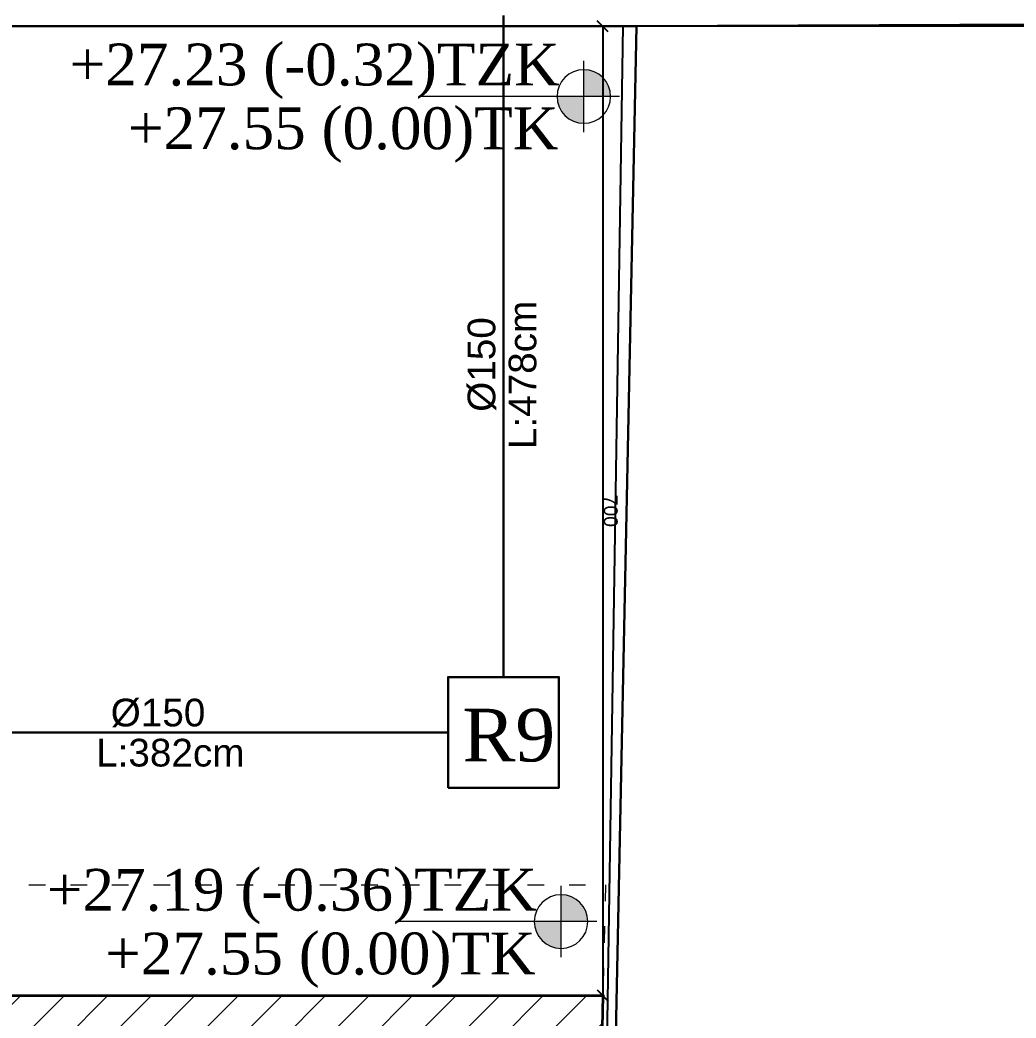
# Model space of a CAD drawing. Header units: centimetres. Extents: x 14449 to 53524, y -19051 to -10746.
# Drawn here: x 18463.9 to 18643.7, y -18168.2 to -17988 of the extents above; entities that cross this region are included whole.
import ezdxf

# ---------------------------------------------------------------- set-up
doc = ezdxf.new("R2010")
doc.units = ezdxf.units.CM
doc.linetypes.add('ACAD_ISO03W100', pattern=[30, 12, -18])
doc.linetypes.add('DUZ', pattern=[0])
for name, color, linetype, lineweight in [('ADAKENARI', 18, 'Continuous', 0), ('P-ÖLÇÜ İÇ', 243, 'Continuous', 0), ('rtm-duv tugla', 22, 'Continuous', 35), ('rtm-mhl-yazı-malzeme', 7, 'Continuous', 13), ('rtm-sembol kot', 242, 'Continuous', 20), ('rtm-sembol kot yazı', 7, 'Continuous', 20), ('rtm-sıva', 252, 'Continuous', 15), ('saski kaseler', 3, 'DUZ', 25)]:
    doc.layers.add(name, color=color, linetype=linetype, lineweight=lineweight)
doc.layers.add('KESIT', color=1, linetype='Continuous')
doc.styles.add('808', font='arial.ttf')
doc.styles.get("Standard").update_dxf_attribs({"font": 'arial.ttf'})
doc.styles.add('VAZ-OLCU', font='times.ttf', dxfattribs={"height": 60})
doc.styles.add('ölçü', font='times.ttf', dxfattribs={"height": 10})
doc.dimstyles.new('DIŞ ÖLÇÜ', dxfattribs={"dimtxt": 10, "dimasz": 8, "dimexe": 1.25, "dimexo": 0.625, "dimtad": 1, "dimdec": 0, "dimtxsty": 'Standard', "dimblk": 'OBLIQUE', "dimcen": 2.5, "dimse1": 1, "dimse2": 1, "dimclrd": 256, "dimclrt": 256, "dimadec": 0, "dimazin": 0, "dimtfac": 1, "dimtdec": 0, "dimtmove": 0, "dimatfit": 3, "dimldrblk": 'OBLIQUE', "dimfxl": 1, "dimarcsym": 0})

# ---------------------------------------------------------------- blocks, each defined once
blk = doc.blocks.new('DFSHDFHDFH')
at = {"layer": 'rtm-sembol kot'}
h = blk.add_hatch(color=256, dxfattribs=at)
h.paths.add_polyline_path([(-22171.32, 15649.3, 0.414214), (-22197.56, 15623.05), (-22171.32, 15623.05)])
h.paths.add_polyline_path([(-22171.32, 15596.81, 0.414214), (-22145.07, 15623.05), (-22171.32, 15623.05)])
for p, q in [((-22171.32, 15588.05), (-22171.32, 15658.05)), ((-22206.32, 15623.05), (-22011.86, 15623.05))]:
    blk.add_line(p, q, dxfattribs=at)
blk.add_circle((-22171.32, 15623.05), 26.24, dxfattribs=at)
blk = doc.blocks.new('_Oblique')
at = {"color": 0, "linetype": 'ByBlock', "lineweight": -2}
blk.add_line((-0.5, -0.5), (0.5, 0.5), dxfattribs=at)
blk = doc.blocks.new('*D5005')
at = {"layer": 'Defpoints', "color": 0, "lineweight": 30, "transparency": 16777216}
for p in [(32259.32, -27577.83), (32551.19, -28214.08), (32551.19, -28214.08)]:
    blk.add_point(p, dxfattribs=at)
at = {"layer": 'P-ÖLÇÜ İÇ', "color": 0, "lineweight": -2, "transparency": 16777216}
for p, q in [((32259.32, -27577.83), (32260.46, -27577.31)), ((32551.19, -28214.08), (32552.33, -28213.56))]:
    blk.add_line(p, q, dxfattribs=at)
at = {"layer": 'P-ÖLÇÜ İÇ', "lineweight": -2, "transparency": 16777216}
blk.add_line((32259.32, -27577.83), (32551.19, -28214.08), dxfattribs=at)
at = {"layer": 'P-ÖLÇÜ İÇ', "lineweight": -2, "transparency": 16777216, "xscale": 8, "yscale": 8, "zscale": 8}
for p, rotation in [((32259.32, -27577.83), 114.6423965414318), ((32551.19, -28214.08), 294.6423965414318)]:
    blk.add_blockref('_Oblique', p, dxfattribs=dict(at, rotation=rotation))
at = {"layer": 'P-ÖLÇÜ İÇ', "transparency": 16777216, "insert": (32410.47, -27893.57), "char_height": 10, "attachment_point": 5, "rotation": 294.6424}
blk.add_mtext('700', dxfattribs=at)
blk = doc.blocks.new('saski')
at = {"layer": 'rtm-sıva'}
h = blk.add_hatch(dxfattribs=at)
h.set_pattern_fill('ANSI31', color=256, scale=7, angle=-155.3576)
h.set_pattern_definition([(249.6424, (14331.394, -27782.42), (20.83682, -7.731597), [])])
h.paths.add_polyline_path([(32551.19, -28214.08), (29745.86, -29500.97), (30099.93, -30317.72), (32905.48, -29030.73)])
at = {"color": 2, "lineweight": 30}
blk.add_line((32281.39, -27567.71), (32822.27, -27316.96, -2689.95), dxfattribs=at)
for p, q in [((29458.4, -28862.63), (32272.62, -27571.79, 1171.75)), ((32272.62, -27571.79, 1171.75), (33109.4, -29474.63))]:
    blk.add_line(p, q)
blk.add_lwpolyline([(29458.39, -28862.7), (32281.39, -27567.71), (33109.39, -29474.64), (32895.39, -29567.64), (31684.39, -30092.64), (31339.39, -30241.64), (30259.4, -30711.63), (29458.39, -28862.7)], dxfattribs=at)
at = {"layer": 'ADAKENARI'}
blk.add_line((28980.16, -29082.14), (33294.44, -27103.04), dxfattribs=at)
at = {"layer": 'rtm-duv tugla'}
blk.add_lwpolyline([(29745.86, -29500.97), (32551.19, -28214.08), (32905.48, -29030.73), (30099.93, -30317.72), (29745.86, -29500.97)], dxfattribs=at)
at = {"layer": 'rtm-sıva', "color": 3, "linetype": 'ACAD_ISO03W100'}
blk.add_lwpolyline([(29745.86, -29500.97), (29714.41, -29427.38), (32519.72, -28140.5), (32551.19, -28214.08)], dxfattribs=at)
at = {"layer": 'saski kaseler', "lineweight": 30}
for p, q in [((32390.18, -28034.89), (32190.98, -27600.64)), ((32022.71, -28247.47), (32370.5, -28087.93))]:
    blk.add_line(p, q, dxfattribs=at)
blk.add_lwpolyline([(32387.18, -28124.29), (32459.89, -28090.93), (32426.54, -28018.22), (32353.82, -28051.57)], close=True, dxfattribs=at)
at = {"layer": 'rtm-duv tugla', "color": 1, "yscale": 0.7372800000000003}
for p, xscale, zscale, rotation in [((22208.58, -44912.31), -0.7372800000000009, 0.73728, 24.62772635843351), ((22450.95, -45465.95), -0.7372800000000014, 0.7372800000000003, 24.65706672442764)]:
    blk.add_blockref('DFSHDFHDFH', p, dxfattribs=dict(at, xscale=xscale, zscale=zscale, rotation=rotation))
at = {"layer": 'KESIT', "style": '808'}
for s, rotation, p in [('L:478cm', 114.63806, (32343.09, -27875.41, -2584.15)), ('Ø150', 114.63806, (32304.95, -27863.28, -2584.15)), ('Ø150', 24.6424, (32147.28, -28185.56, -2584.15)), ('L:382cm', 24.6424, (32149.78, -28216.29, -2584.15))]:
    blk.add_text(s, height=20, rotation=rotation, dxfattribs=at).set_placement(p)
at = {"layer": 'rtm-mhl-yazı-malzeme', "style": 'ölçü'}
blk.add_text('R9', height=38, rotation=24.6424, dxfattribs=at).set_placement((32388.62, -28102.65, 2023.49))
at = {"layer": 'rtm-sembol kot yazı', "style": 'VAZ-OLCU'}
for s, rotation, p in [('+27.23 (-0.32)TZK', 24.62773, (31927.3, -27777.09)), ('+27.55 (0.00)TK', 24.62773, (31984.78, -27801.41, -135.46)), ('+27.19 (-0.36)TZK', 24.65707, (32160.89, -28325.76)), ('+27.55 (0.00)TK', 24.65707, (32218.38, -28350.05, -135.46))]:
    blk.add_text(s, height=30.199, rotation=rotation, dxfattribs=at).set_placement(p)
at = {"layer": 'P-ÖLÇÜ İÇ'}
dim = blk.add_aligned_dim(p1=(32259.32, -27577.83), p2=(32551.19, -28214.08), distance=0, text='700', dimstyle='DIŞ ÖLÇÜ', override={"dimse1": 0, "dimse2": 0, "dimfxl": 10, "dimfxlon": 1}, dxfattribs=at)
dim.commit()
dim.dimension.update_dxf_attribs({"geometry": '*D5005', "text_midpoint": (32410.47, -27893.57)})

msp = doc.modelspace()

# ---------------------------------------------------------------- block references
at = {"layer": 'saski kaseler', "xscale": 0.25, "yscale": 0.25, "zscale": 0.25, "rotation": 335.3575870468404}
msp.add_blockref('saski', (14113.39, -8359.91, -2.19), dxfattribs=at)

doc.saveas('drawing.dxf')
